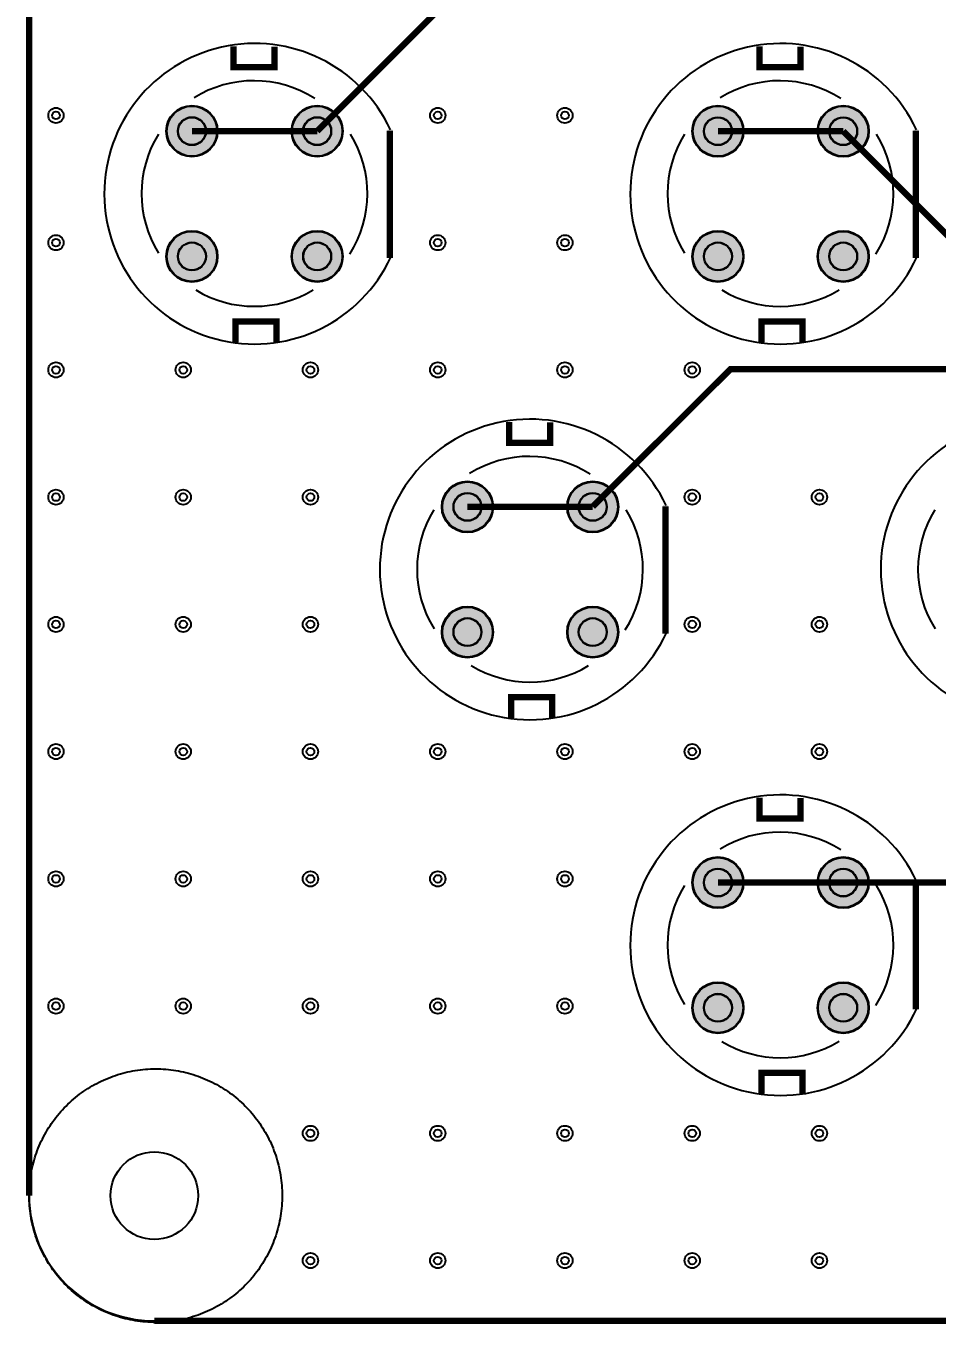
# Model space of a CAD drawing. Header units: millimetres. Extents: x -1 to 100, y 0 to 101.
# Drawn here: x -0.1 to 36.2, y -0.1 to 51.7 of the extents above; entities that cross this region are included whole.
import ezdxf

# ---------------------------------------------------------------- set-up
doc = ezdxf.new("R2010")
doc.units = ezdxf.units.MM
for name, color, linetype, true_color in [('BoardOutLine', 7, 'Continuous', 0xff00ff), ('BottomLayer', 7, 'Continuous', 0x0000ff), ('BottomSolderMaskLayer', 7, 'Continuous', 0xaa00ff), ('Document', 7, 'Continuous', 0xffffff), ('Hole', 7, 'Continuous', 0x222222), ('Multi-Layer', 7, 'Continuous', 0xc0c0c0), ('TopLayer', 7, 'Continuous', 0xff0000), ('TopSilkLayer', 7, 'Continuous', 0xffcc00), ('TopSolderMaskLayer', 7, 'Continuous', 0x800080)]:
    doc.layers.add(name, color=color, linetype=linetype, true_color=true_color)

msp = doc.modelspace()

# ---------------------------------------------------------------- hatches: boundary and pattern name
at = {"layer": 'BottomSolderMaskLayer'}
for points in [[(5.474, 47.501, 1), (7.525, 47.501, 1)], [(10.474, 47.501, 1), (12.525, 47.501, 1)], [(26.475, 47.5, 1), (28.526, 47.5, 1)], [(31.475, 47.5, 1), (33.526, 47.5, 1)], [(5.474, 42.501, 1), (7.525, 42.501, 1)], [(10.474, 42.501, 1), (12.525, 42.501, 1)], [(26.475, 42.5, 1), (28.526, 42.5, 1)], [(31.475, 42.5, 1), (33.526, 42.5, 1)], [(16.475, 32.5, 1), (18.526, 32.5, 1)], [(21.475, 32.5, 1), (23.526, 32.5, 1)], [(16.475, 27.5, 1), (18.526, 27.5, 1)], [(21.475, 27.5, 1), (23.526, 27.5, 1)], [(26.475, 17.5, 1), (28.526, 17.5, 1)], [(31.475, 17.5, 1), (33.526, 17.5, 1)], [(26.475, 12.5, 1), (28.526, 12.5, 1)], [(31.475, 12.5, 1), (33.526, 12.5, 1)]]:
    msp.add_hatch(color=256, dxfattribs=at).paths.add_polyline_path(points)
at = {"layer": 'Document'}
for points in [[(14.489, 42.471), (14.509, 47.561), (14.309, 47.571), (14.289, 42.471)], [(35.49, 42.47), (35.51, 47.56), (35.31, 47.57), (35.29, 42.47)], [(25.49, 27.47), (25.51, 32.56), (25.31, 32.57), (25.29, 27.47)], [(35.49, 12.47), (35.51, 17.56), (35.31, 17.57), (35.29, 12.47)]]:
    msp.add_hatch(color=256, dxfattribs=at).paths.add_polyline_path(points)
at = {"layer": 'Multi-Layer'}
for points in [[(5.499, 47.501, 1), (7.499, 47.501, 1)], [(10.499, 47.501, 1), (12.499, 47.501, 1)], [(26.5, 47.5, 1), (28.5, 47.5, 1)], [(31.5, 47.5, 1), (33.5, 47.5, 1)], [(5.499, 42.501, 1), (7.499, 42.501, 1)], [(10.499, 42.501, 1), (12.499, 42.501, 1)], [(26.5, 42.5, 1), (28.5, 42.5, 1)], [(31.5, 42.5, 1), (33.5, 42.5, 1)], [(16.5, 32.5, 1), (18.5, 32.5, 1)], [(21.5, 32.5, 1), (23.5, 32.5, 1)], [(16.5, 27.5, 1), (18.5, 27.5, 1)], [(21.5, 27.5, 1), (23.5, 27.5, 1)], [(26.5, 17.5, 1), (28.5, 17.5, 1)], [(31.5, 17.5, 1), (33.5, 17.5, 1)], [(26.5, 12.5, 1), (28.5, 12.5, 1)], [(31.5, 12.5, 1), (33.5, 12.5, 1)]]:
    msp.add_hatch(color=256, dxfattribs=at).paths.add_polyline_path(points)
at = {"layer": 'TopSolderMaskLayer'}
for points in [[(5.474, 47.501, 1), (7.525, 47.501, 1)], [(10.474, 47.501, 1), (12.525, 47.501, 1)], [(26.475, 47.5, 1), (28.526, 47.5, 1)], [(31.475, 47.5, 1), (33.526, 47.5, 1)], [(5.474, 42.501, 1), (7.525, 42.501, 1)], [(10.474, 42.501, 1), (12.525, 42.501, 1)], [(26.475, 42.5, 1), (28.526, 42.5, 1)], [(31.475, 42.5, 1), (33.526, 42.5, 1)], [(16.475, 32.5, 1), (18.526, 32.5, 1)], [(21.475, 32.5, 1), (23.526, 32.5, 1)], [(16.475, 27.5, 1), (18.526, 27.5, 1)], [(21.475, 27.5, 1), (23.526, 27.5, 1)], [(26.475, 17.5, 1), (28.526, 17.5, 1)], [(31.475, 17.5, 1), (33.526, 17.5, 1)], [(26.475, 12.5, 1), (28.526, 12.5, 1)], [(31.475, 12.5, 1), (33.526, 12.5, 1)]]:
    msp.add_hatch(color=256, dxfattribs=at).paths.add_polyline_path(points)

# ---------------------------------------------------------------- linework, layer by layer
at = {"layer": 'BoardOutLine', "const_width": 0.254}
for points in [[(0, 5), (0, 95)], [(95, 0), (5, 0)]]:
    msp.add_lwpolyline(points, dxfattribs=at)
at = {"layer": 'BoardOutLine'}
msp.add_arc((5, 5), 5, 180, 270, dxfattribs=at)
at = {"layer": 'BottomLayer', "const_width": 0.25}
for points in [[(91.999, 75.999), (91.999, 38.001), (88.001, 34.001), (73, 34.001), (70, 31.001), (70, 25.001), (62.499, 17.501), (32.5, 17.5)], [(11.499, 47.501), (17.998, 54.001), (67, 54.001), (74.999, 61.999), (74.999, 68.999)], [(6.499, 47.501), (11.499, 47.501)], [(27.5, 47.5), (32.5, 47.5)], [(32.499, 47.501), (41.001, 38.999), (75.999, 38.999), (78.001, 41.001), (78.001, 45.999)], [(22.499, 32.512), (28.001, 38.001), (79.002, 38.001), (81.001, 40), (81.001, 45.999)], [(17.5, 32.5), (22.5, 32.5)], [(27.5, 17.5), (32.5, 17.5)]]:
    msp.add_lwpolyline(points, dxfattribs=at)
at = {"layer": 'BottomLayer'}
msp.add_lwpolyline([(0, 5), (0.001, 5.102), (0.004, 5.204), (0.009, 5.305), (0.016, 5.407), (0.025, 5.508), (0.036, 5.61), (0.049, 5.711), (0.064, 5.811), (0.081, 5.912), (0.1, 6.012), (0.121, 6.111), (0.144, 6.211), (0.17, 6.309), (0.197, 6.407), (0.226, 6.505), (0.257, 6.602), (0.29, 6.698), (0.325, 6.794), (0.362, 6.889), (0.401, 6.983), (0.442, 7.076), (0.484, 7.169), (0.529, 7.261), (0.575, 7.351), (0.623, 7.441), (0.673, 7.53), (0.724, 7.618), (0.778, 7.704), (0.833, 7.79), (0.89, 7.874), (0.949, 7.958), (1.009, 8.04), (1.071, 8.121), (1.134, 8.2), (1.199, 8.279), (1.266, 8.356), (1.334, 8.431), (1.404, 8.505), (1.475, 8.578), (1.548, 8.65), (1.622, 8.719), (1.697, 8.788), (1.774, 8.855), (1.852, 8.92), (1.932, 8.984), (2.013, 9.046), (2.095, 9.106), (2.178, 9.165), (2.262, 9.222), (2.348, 9.277), (2.434, 9.331), (2.522, 9.383), (2.61, 9.433), (2.7, 9.481), (2.791, 9.528), (2.882, 9.572), (2.975, 9.615), (3.068, 9.656), (3.162, 9.695), (3.257, 9.732), (3.352, 9.767), (3.449, 9.801), (3.546, 9.832), (3.643, 9.861), (3.741, 9.889), (3.84, 9.914), (3.939, 9.938), (4.038, 9.959), (4.138, 9.978), (4.239, 9.996), (4.339, 10.011), (4.44, 10.024), (4.542, 10.036), (4.643, 10.045), (4.745, 10.052), (4.846, 10.057), (4.948, 10.06), (5.05, 10.061), (5.152, 10.06), (5.254, 10.057), (5.355, 10.052), (5.457, 10.045), (5.558, 10.036), (5.66, 10.024), (5.761, 10.011), (5.861, 9.996), (5.962, 9.978), (6.062, 9.959), (6.161, 9.938), (6.26, 9.914), (6.359, 9.889), (6.457, 9.861), (6.554, 9.832), (6.651, 9.801), (6.748, 9.767), (6.843, 9.732), (6.938, 9.695), (7.032, 9.656), (7.125, 9.615), (7.218, 9.572), (7.309, 9.528), (7.4, 9.481), (7.49, 9.433), (7.578, 9.383), (7.666, 9.331), (7.752, 9.277), (7.838, 9.222), (7.922, 9.165), (8.005, 9.106), (8.087, 9.046), (8.168, 8.984), (8.248, 8.92), (8.326, 8.855), (8.403, 8.788), (8.478, 8.719), (8.552, 8.65), (8.625, 8.578), (8.696, 8.505), (8.766, 8.431), (8.834, 8.356), (8.901, 8.279), (8.966, 8.2), (9.029, 8.121), (9.091, 8.04), (9.151, 7.958), (9.21, 7.874), (9.267, 7.79), (9.322, 7.704), (9.376, 7.618), (9.427, 7.53), (9.477, 7.441), (9.525, 7.351), (9.571, 7.261), (9.616, 7.169), (9.658, 7.076), (9.699, 6.983), (9.738, 6.889), (9.775, 6.794), (9.81, 6.698), (9.843, 6.602), (9.874, 6.505), (9.903, 6.407), (9.93, 6.309), (9.956, 6.211), (9.979, 6.111), (10, 6.012), (10.019, 5.912), (10.036, 5.811), (10.051, 5.711), (10.064, 5.61), (10.075, 5.508), (10.084, 5.407), (10.091, 5.305), (10.096, 5.204), (10.099, 5.102), (10.1, 5), (10.099, 4.898), (10.096, 4.796), (10.091, 4.695), (10.084, 4.593), (10.075, 4.492), (10.064, 4.39), (10.051, 4.289), (10.036, 4.189), (10.019, 4.088), (10, 3.988), (9.979, 3.889), (9.956, 3.789), (9.93, 3.691), (9.903, 3.593), (9.874, 3.495), (9.843, 3.398), (9.81, 3.302), (9.775, 3.206), (9.738, 3.111), (9.699, 3.017), (9.658, 2.924), (9.616, 2.831), (9.571, 2.739), (9.525, 2.649), (9.477, 2.559), (9.427, 2.47), (9.376, 2.382), (9.322, 2.296), (9.267, 2.21), (9.21, 2.126), (9.151, 2.042), (9.091, 1.96), (9.029, 1.879), (8.966, 1.8), (8.901, 1.721), (8.834, 1.644), (8.766, 1.569), (8.696, 1.495), (8.625, 1.422), (8.552, 1.35), (8.478, 1.281), (8.403, 1.212), (8.326, 1.145), (8.248, 1.08), (8.168, 1.016), (8.087, 0.954), (8.005, 0.894), (7.922, 0.835), (7.838, 0.778), (7.752, 0.723), (7.666, 0.669), (7.578, 0.617), (7.49, 0.567), (7.4, 0.519), (7.309, 0.472), (7.218, 0.428), (7.125, 0.385), (7.032, 0.344), (6.938, 0.305), (6.843, 0.268), (6.748, 0.233), (6.651, 0.199), (6.554, 0.168), (6.457, 0.139), (6.359, 0.111), (6.26, 0.086), (6.161, 0.062), (6.062, 0.041), (5.962, 0.022), (5.861, 0.004), (5.761, -0.011), (5.66, -0.024), (5.558, -0.036), (5.457, -0.045), (5.355, -0.052), (5.254, -0.057), (5.152, -0.06), (5.05, -0.061), (4.948, -0.06), (4.846, -0.057), (4.745, -0.052), (4.643, -0.045), (4.542, -0.036), (4.44, -0.024), (4.339, -0.011), (4.239, 0.004), (4.138, 0.022), (4.038, 0.041), (3.939, 0.062), (3.84, 0.086), (3.741, 0.111), (3.643, 0.139), (3.546, 0.168), (3.449, 0.199), (3.352, 0.233), (3.257, 0.268), (3.162, 0.305), (3.068, 0.344), (2.975, 0.385), (2.882, 0.428), (2.791, 0.472), (2.7, 0.519), (2.61, 0.567), (2.522, 0.617), (2.434, 0.669), (2.348, 0.723), (2.262, 0.778), (2.178, 0.835), (2.095, 0.894), (2.013, 0.954), (1.932, 1.016), (1.852, 1.08), (1.774, 1.145), (1.697, 1.212), (1.622, 1.281), (1.548, 1.35), (1.475, 1.422), (1.404, 1.495), (1.334, 1.569), (1.266, 1.644), (1.199, 1.721), (1.134, 1.8), (1.071, 1.879), (1.009, 1.96), (0.949, 2.042), (0.89, 2.126), (0.833, 2.21), (0.778, 2.296), (0.724, 2.382), (0.673, 2.47), (0.623, 2.559), (0.575, 2.649), (0.529, 2.739), (0.484, 2.831), (0.442, 2.924), (0.401, 3.017), (0.362, 3.111), (0.325, 3.206), (0.29, 3.302), (0.257, 3.398), (0.226, 3.495), (0.197, 3.593), (0.17, 3.691), (0.144, 3.789), (0.121, 3.889), (0.1, 3.988), (0.081, 4.088), (0.064, 4.189), (0.049, 4.289), (0.036, 4.39), (0.025, 4.492), (0.016, 4.593), (0.009, 4.695), (0.004, 4.796), (0.001, 4.898), (0, 5)], close=True, dxfattribs=at)
at = {"layer": 'BottomSolderMaskLayer'}
for centre, radius in [((6.499, 47.501), 1.025), ((11.499, 47.501), 1.025), ((27.5, 47.5), 1.025), ((32.5, 47.5), 1.025), ((6.499, 47.501), 0.564), ((11.499, 47.501), 0.564), ((27.5, 47.5), 0.564), ((32.5, 47.5), 0.564), ((6.499, 42.501), 1.025), ((6.499, 42.501), 0.564), ((11.499, 42.501), 1.025), ((11.499, 42.501), 0.564), ((27.5, 42.5), 1.025), ((27.5, 42.5), 0.564), ((32.5, 42.5), 1.025), ((32.5, 42.5), 0.564), ((17.5, 32.5), 1.025), ((22.5, 32.5), 1.025), ((17.5, 32.5), 0.564), ((22.5, 32.5), 0.564), ((17.5, 27.5), 1.025), ((22.5, 27.5), 1.025), ((17.5, 27.5), 0.564), ((22.5, 27.5), 0.564), ((27.5, 17.5), 1.025), ((32.5, 17.5), 1.025), ((27.5, 17.5), 0.564), ((32.5, 17.5), 0.564), ((27.5, 12.5), 1.025), ((32.5, 12.5), 1.025), ((27.5, 12.5), 0.564), ((32.5, 12.5), 0.564)]:
    msp.add_circle(centre, radius, dxfattribs=at)
at = {"layer": 'Hole'}
for centre in [(1.072, 48.128), (16.312, 48.128), (21.392, 48.128), (1.072, 43.048), (16.312, 43.048), (21.392, 43.048), (1.072, 37.968), (6.152, 37.968), (11.232, 37.968), (16.312, 37.968), (21.392, 37.968), (26.472, 37.968), (1.072, 32.888), (6.152, 32.888), (11.232, 32.888), (26.472, 32.888), (31.552, 32.888), (1.072, 27.808), (6.152, 27.808), (11.232, 27.808), (26.472, 27.808), (31.552, 27.808), (1.072, 22.728), (6.152, 22.728), (11.232, 22.728), (16.312, 22.728), (21.392, 22.728), (26.472, 22.728), (31.552, 22.728), (1.072, 17.648), (6.152, 17.648), (11.232, 17.648), (16.312, 17.648), (21.392, 17.648), (1.072, 12.568), (6.152, 12.568), (11.232, 12.568), (16.312, 12.568), (21.392, 12.568), (11.232, 7.488), (16.312, 7.488), (21.392, 7.488), (26.472, 7.488), (31.552, 7.488), (11.232, 2.408), (16.312, 2.408), (21.392, 2.408), (26.472, 2.408), (31.552, 2.408)]:
    msp.add_circle(centre, 0.153, dxfattribs=at)
at = {"layer": 'Multi-Layer'}
for centre, radius in [((1.072, 48.128), 0.305), ((6.499, 47.501), 1), ((11.499, 47.501), 1), ((16.312, 48.128), 0.305), ((21.392, 48.128), 0.305), ((27.5, 47.5), 1), ((32.5, 47.5), 1), ((6.499, 47.501), 0.55), ((11.499, 47.501), 0.55), ((27.5, 47.5), 0.55), ((32.5, 47.5), 0.55), ((1.072, 43.048), 0.305), ((6.499, 42.501), 1), ((6.499, 42.501), 0.55), ((11.499, 42.501), 1), ((11.499, 42.501), 0.55), ((16.312, 43.048), 0.305), ((21.392, 43.048), 0.305), ((27.5, 42.5), 1), ((27.5, 42.5), 0.55), ((32.5, 42.5), 1), ((32.5, 42.5), 0.55), ((1.072, 37.968), 0.305), ((6.152, 37.968), 0.305), ((11.232, 37.968), 0.305), ((16.312, 37.968), 0.305), ((21.392, 37.968), 0.305), ((26.472, 37.968), 0.305), ((1.072, 32.888), 0.305), ((6.152, 32.888), 0.305), ((11.232, 32.888), 0.305), ((17.5, 32.5), 1), ((22.5, 32.5), 1), ((26.472, 32.888), 0.305), ((31.552, 32.888), 0.305), ((17.5, 32.5), 0.55), ((22.5, 32.5), 0.55), ((1.072, 27.808), 0.305), ((6.152, 27.808), 0.305), ((11.232, 27.808), 0.305), ((17.5, 27.5), 1), ((17.5, 27.5), 0.55), ((22.5, 27.5), 1), ((22.5, 27.5), 0.55), ((26.472, 27.808), 0.305), ((31.552, 27.808), 0.305), ((1.072, 22.728), 0.305), ((6.152, 22.728), 0.305), ((11.232, 22.728), 0.305), ((16.312, 22.728), 0.305), ((21.392, 22.728), 0.305), ((26.472, 22.728), 0.305), ((31.552, 22.728), 0.305), ((27.5, 17.5), 1), ((32.5, 17.5), 1), ((1.072, 17.648), 0.305), ((6.152, 17.648), 0.305), ((11.232, 17.648), 0.305), ((16.312, 17.648), 0.305), ((21.392, 17.648), 0.305), ((27.5, 17.5), 0.55), ((32.5, 17.5), 0.55), ((27.5, 12.5), 1), ((32.5, 12.5), 1), ((27.5, 12.5), 0.55), ((32.5, 12.5), 0.55), ((1.072, 12.568), 0.305), ((6.152, 12.568), 0.305), ((11.232, 12.568), 0.305), ((16.312, 12.568), 0.305), ((21.392, 12.568), 0.305), ((11.232, 7.488), 0.305), ((16.312, 7.488), 0.305), ((21.392, 7.488), 0.305), ((26.472, 7.488), 0.305), ((31.552, 7.488), 0.305), ((5, 5), 1.75), ((11.232, 2.408), 0.305), ((16.312, 2.408), 0.305), ((21.392, 2.408), 0.305), ((26.472, 2.408), 0.305), ((31.552, 2.408), 0.305)]:
    msp.add_circle(centre, radius, dxfattribs=at)
at = {"layer": 'TopLayer', "const_width": 0.25}
for points in [[(6.499, 47.501), (11.499, 47.501)], [(22.5, 32.5), (17.5, 32.5)]]:
    msp.add_lwpolyline(points, dxfattribs=at)
at = {"layer": 'TopLayer'}
msp.add_lwpolyline([(0, 5), (0.001, 5.102), (0.004, 5.204), (0.009, 5.305), (0.016, 5.407), (0.025, 5.508), (0.036, 5.61), (0.049, 5.711), (0.064, 5.811), (0.081, 5.912), (0.1, 6.012), (0.121, 6.111), (0.144, 6.211), (0.17, 6.309), (0.197, 6.407), (0.226, 6.505), (0.257, 6.602), (0.29, 6.698), (0.325, 6.794), (0.362, 6.889), (0.401, 6.983), (0.442, 7.076), (0.484, 7.169), (0.529, 7.261), (0.575, 7.351), (0.623, 7.441), (0.673, 7.53), (0.724, 7.618), (0.778, 7.704), (0.833, 7.79), (0.89, 7.874), (0.949, 7.958), (1.009, 8.04), (1.071, 8.121), (1.134, 8.2), (1.199, 8.279), (1.266, 8.356), (1.334, 8.431), (1.404, 8.505), (1.475, 8.578), (1.548, 8.65), (1.622, 8.719), (1.697, 8.788), (1.774, 8.855), (1.852, 8.92), (1.932, 8.984), (2.013, 9.046), (2.095, 9.106), (2.178, 9.165), (2.262, 9.222), (2.348, 9.277), (2.434, 9.331), (2.522, 9.383), (2.61, 9.433), (2.7, 9.481), (2.791, 9.528), (2.882, 9.572), (2.975, 9.615), (3.068, 9.656), (3.162, 9.695), (3.257, 9.732), (3.352, 9.767), (3.449, 9.801), (3.546, 9.832), (3.643, 9.861), (3.741, 9.889), (3.84, 9.914), (3.939, 9.938), (4.038, 9.959), (4.138, 9.978), (4.239, 9.996), (4.339, 10.011), (4.44, 10.024), (4.542, 10.036), (4.643, 10.045), (4.745, 10.052), (4.846, 10.057), (4.948, 10.06), (5.05, 10.061), (5.152, 10.06), (5.254, 10.057), (5.355, 10.052), (5.457, 10.045), (5.558, 10.036), (5.66, 10.024), (5.761, 10.011), (5.861, 9.996), (5.962, 9.978), (6.062, 9.959), (6.161, 9.938), (6.26, 9.914), (6.359, 9.889), (6.457, 9.861), (6.554, 9.832), (6.651, 9.801), (6.748, 9.767), (6.843, 9.732), (6.938, 9.695), (7.032, 9.656), (7.125, 9.615), (7.218, 9.572), (7.309, 9.528), (7.4, 9.481), (7.49, 9.433), (7.578, 9.383), (7.666, 9.331), (7.752, 9.277), (7.838, 9.222), (7.922, 9.165), (8.005, 9.106), (8.087, 9.046), (8.168, 8.984), (8.248, 8.92), (8.326, 8.855), (8.403, 8.788), (8.478, 8.719), (8.552, 8.65), (8.625, 8.578), (8.696, 8.505), (8.766, 8.431), (8.834, 8.356), (8.901, 8.279), (8.966, 8.2), (9.029, 8.121), (9.091, 8.04), (9.151, 7.958), (9.21, 7.874), (9.267, 7.79), (9.322, 7.704), (9.376, 7.618), (9.427, 7.53), (9.477, 7.441), (9.525, 7.351), (9.571, 7.261), (9.616, 7.169), (9.658, 7.076), (9.699, 6.983), (9.738, 6.889), (9.775, 6.794), (9.81, 6.698), (9.843, 6.602), (9.874, 6.505), (9.903, 6.407), (9.93, 6.309), (9.956, 6.211), (9.979, 6.111), (10, 6.012), (10.019, 5.912), (10.036, 5.811), (10.051, 5.711), (10.064, 5.61), (10.075, 5.508), (10.084, 5.407), (10.091, 5.305), (10.096, 5.204), (10.099, 5.102), (10.1, 5), (10.099, 4.898), (10.096, 4.796), (10.091, 4.695), (10.084, 4.593), (10.075, 4.492), (10.064, 4.39), (10.051, 4.289), (10.036, 4.189), (10.019, 4.088), (10, 3.988), (9.979, 3.889), (9.956, 3.789), (9.93, 3.691), (9.903, 3.593), (9.874, 3.495), (9.843, 3.398), (9.81, 3.302), (9.775, 3.206), (9.738, 3.111), (9.699, 3.017), (9.658, 2.924), (9.616, 2.831), (9.571, 2.739), (9.525, 2.649), (9.477, 2.559), (9.427, 2.47), (9.376, 2.382), (9.322, 2.296), (9.267, 2.21), (9.21, 2.126), (9.151, 2.042), (9.091, 1.96), (9.029, 1.879), (8.966, 1.8), (8.901, 1.721), (8.834, 1.644), (8.766, 1.569), (8.696, 1.495), (8.625, 1.422), (8.552, 1.35), (8.478, 1.281), (8.403, 1.212), (8.326, 1.145), (8.248, 1.08), (8.168, 1.016), (8.087, 0.954), (8.005, 0.894), (7.922, 0.835), (7.838, 0.778), (7.752, 0.723), (7.666, 0.669), (7.578, 0.617), (7.49, 0.567), (7.4, 0.519), (7.309, 0.472), (7.218, 0.428), (7.125, 0.385), (7.032, 0.344), (6.938, 0.305), (6.843, 0.268), (6.748, 0.233), (6.651, 0.199), (6.554, 0.168), (6.457, 0.139), (6.359, 0.111), (6.26, 0.086), (6.161, 0.062), (6.062, 0.041), (5.962, 0.022), (5.861, 0.004), (5.761, -0.011), (5.66, -0.024), (5.558, -0.036), (5.457, -0.045), (5.355, -0.052), (5.254, -0.057), (5.152, -0.06), (5.05, -0.061), (4.948, -0.06), (4.846, -0.057), (4.745, -0.052), (4.643, -0.045), (4.542, -0.036), (4.44, -0.024), (4.339, -0.011), (4.239, 0.004), (4.138, 0.022), (4.038, 0.041), (3.939, 0.062), (3.84, 0.086), (3.741, 0.111), (3.643, 0.139), (3.546, 0.168), (3.449, 0.199), (3.352, 0.233), (3.257, 0.268), (3.162, 0.305), (3.068, 0.344), (2.975, 0.385), (2.882, 0.428), (2.791, 0.472), (2.7, 0.519), (2.61, 0.567), (2.522, 0.617), (2.434, 0.669), (2.348, 0.723), (2.262, 0.778), (2.178, 0.835), (2.095, 0.894), (2.013, 0.954), (1.932, 1.016), (1.852, 1.08), (1.774, 1.145), (1.697, 1.212), (1.622, 1.281), (1.548, 1.35), (1.475, 1.422), (1.404, 1.495), (1.334, 1.569), (1.266, 1.644), (1.199, 1.721), (1.134, 1.8), (1.071, 1.879), (1.009, 1.96), (0.949, 2.042), (0.89, 2.126), (0.833, 2.21), (0.778, 2.296), (0.724, 2.382), (0.673, 2.47), (0.623, 2.559), (0.575, 2.649), (0.529, 2.739), (0.484, 2.831), (0.442, 2.924), (0.401, 3.017), (0.362, 3.111), (0.325, 3.206), (0.29, 3.302), (0.257, 3.398), (0.226, 3.495), (0.197, 3.593), (0.17, 3.691), (0.144, 3.789), (0.121, 3.889), (0.1, 3.988), (0.081, 4.088), (0.064, 4.189), (0.049, 4.289), (0.036, 4.39), (0.025, 4.492), (0.016, 4.593), (0.009, 4.695), (0.004, 4.796), (0.001, 4.898), (0, 5)], close=True, dxfattribs=at)
at = {"layer": 'TopSilkLayer', "const_width": 0.254}
for points in [[(9.799, 50.881), (9.799, 50.058), (8.16, 50.058), (8.16, 50.893)], [(30.8, 50.88), (30.8, 50.057), (29.161, 50.057), (29.161, 50.892)], [(14.399, 44.981), (14.399, 47.521)], [(35.4, 44.98), (35.4, 47.52)], [(14.399, 44.981), (14.399, 42.441)], [(35.4, 44.98), (35.4, 42.44)], [(9.877, 39.078), (9.877, 39.901), (8.237, 39.901), (8.237, 39.066)], [(30.878, 39.077), (30.878, 39.9), (29.238, 39.9), (29.238, 39.065)], [(20.8, 35.88), (20.8, 35.057), (19.161, 35.057), (19.161, 35.892)], [(25.4, 29.98), (25.4, 32.52)], [(25.4, 29.98), (25.4, 27.44)], [(20.878, 24.077), (20.878, 24.9), (19.238, 24.9), (19.238, 24.065)], [(30.8, 20.88), (30.8, 20.057), (29.161, 20.057), (29.161, 20.892)], [(35.4, 14.98), (35.4, 17.52)], [(35.4, 14.98), (35.4, 12.44)], [(30.878, 9.077), (30.878, 9.9), (29.238, 9.9), (29.238, 9.065)]]:
    msp.add_lwpolyline(points, dxfattribs=at)
at = {"layer": 'TopSilkLayer'}
for centre, radius, start, end in [((9, 45.001), 6, 25.1908, 335.056), ((30, 45), 6, 25.1908, 335.056), ((8.969, 45.021), 4.494, 57.2649, 122.0892), ((29.97, 45.02), 4.494, 57.2649, 122.0892), ((8.99, 45.011), 4.504, 148.251, 211.8716), ((8.989, 45.011), 4.514, 327.5775, 31.7494), ((29.99, 45.01), 4.504, 148.251, 211.8716), ((29.99, 45.01), 4.514, 327.5775, 31.7494), ((8.989, 45.021), 4.514, 238.7751, 301.31), ((29.99, 45.02), 4.514, 238.7751, 301.31), ((20, 30), 6, 25.1908, 335.056), ((40, 30), 6, 25.1908, 335.056), ((19.97, 30.02), 4.494, 57.2649, 122.0892), ((19.99, 30.01), 4.504, 148.251, 211.8716), ((19.99, 30.01), 4.514, 327.5775, 31.7494), ((39.99, 30.01), 4.504, 148.251, 211.8716), ((19.99, 30.02), 4.514, 238.7751, 301.31), ((30, 15), 6, 25.1908, 335.056), ((29.97, 15.02), 4.494, 57.2649, 122.0892), ((29.99, 15.01), 4.504, 148.251, 211.8716), ((29.99, 15.01), 4.514, 327.5775, 31.7494), ((29.99, 15.02), 4.514, 238.7751, 301.31)]:
    msp.add_arc(centre, radius, start, end, dxfattribs=at)
at = {"layer": 'TopSolderMaskLayer'}
for centre, radius in [((6.499, 47.501), 1.025), ((11.499, 47.501), 1.025), ((27.5, 47.5), 1.025), ((32.5, 47.5), 1.025), ((6.499, 47.501), 0.564), ((11.499, 47.501), 0.564), ((27.5, 47.5), 0.564), ((32.5, 47.5), 0.564), ((6.499, 42.501), 1.025), ((6.499, 42.501), 0.564), ((11.499, 42.501), 1.025), ((11.499, 42.501), 0.564), ((27.5, 42.5), 1.025), ((27.5, 42.5), 0.564), ((32.5, 42.5), 1.025), ((32.5, 42.5), 0.564), ((17.5, 32.5), 1.025), ((22.5, 32.5), 1.025), ((17.5, 32.5), 0.564), ((22.5, 32.5), 0.564), ((17.5, 27.5), 1.025), ((22.5, 27.5), 1.025), ((17.5, 27.5), 0.564), ((22.5, 27.5), 0.564), ((27.5, 17.5), 1.025), ((32.5, 17.5), 1.025), ((27.5, 17.5), 0.564), ((32.5, 17.5), 0.564), ((27.5, 12.5), 1.025), ((32.5, 12.5), 1.025), ((27.5, 12.5), 0.564), ((32.5, 12.5), 0.564)]:
    msp.add_circle(centre, radius, dxfattribs=at)

doc.saveas('drawing.dxf')
